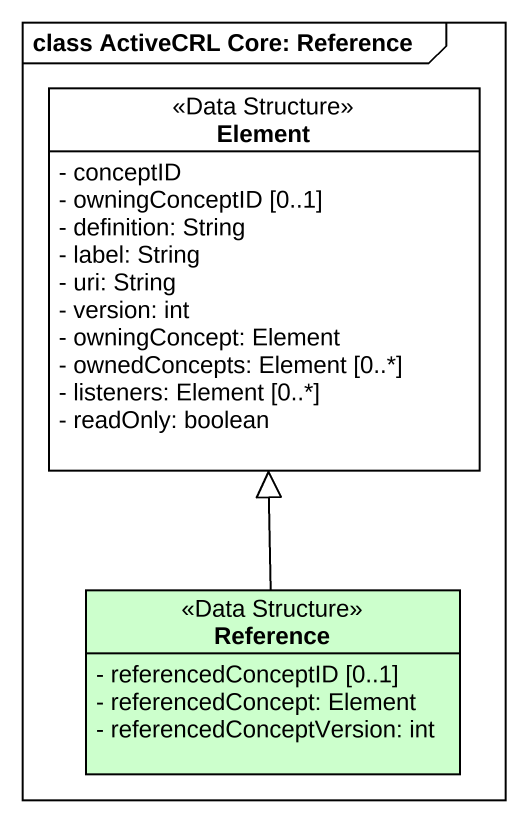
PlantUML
@startuml
mainframe class ActiveCRL Core: Reference
hide circle
hide empty members
skinparam classAttributeIconSize 0
class Element <<Data Structure>> #FFFFFF {
  - conceptID
  - owningConceptID [0..1]
  - definition: String
  - label: String
  - uri: String
  - version: int
  - owningConcept: Element
  - ownedConcepts: Element [0..*]
  - listeners: Element [0..*]
  - readOnly: boolean
}
class Reference <<Data Structure>> #CCFFCC {
  - referencedConceptID [0..1]
  - referencedConcept: Element
  - referencedConceptVersion: int
}
Reference -up-|> Element
@enduml
